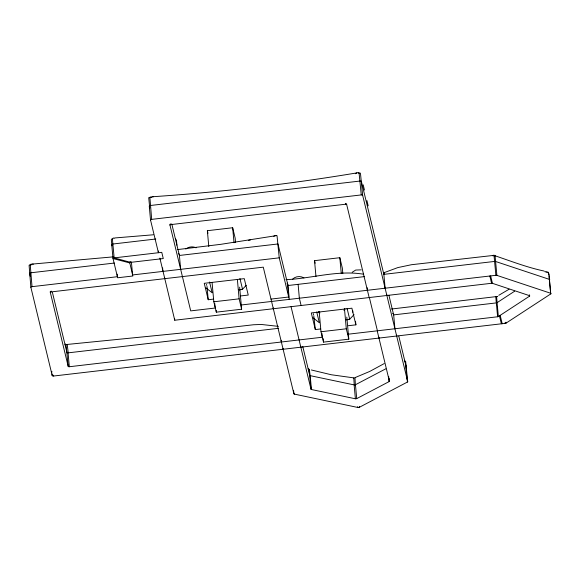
<?xml version="1.0" encoding="UTF-8"?>
<svg xmlns="http://www.w3.org/2000/svg" width="580" height="580" viewBox="0 0 580 580"><rect width="100%" height="100%" fill="white"/><g stroke="black" fill="none" stroke-linecap="round" stroke-linejoin="round"><path stroke-width="0.87" d="M353.829 378.109A17.306 1.102 83.1 0 0 353.793 377.979L354.228 384.924A1.022 0.428 -5.2 0 0 355.366 384.794L354.989 377.841M493 256.019L493.167 255.715A15.298 3.69 -88.7 0 1 493.421 255.309L493.913 255.164A1.747 0.42 -88.7 0 1 494.029 255.512L495.885 275.304A1.276 0.529 -5.2 0 1 496.9 275.377L550.616 293.241A1.276 0.529 -5.2 0 1 550.761 293.922L506.13 323.075A1.276 0.529 -5.2 0 1 505.224 323.357L53.621 376.028A1.276 0.529 -5.2 0 1 52.229 375.659L30.878 287.339L29.109 265.56A2.32 1.588 59.4 0 1 29.37 265.002L31.617 264.697A21.996 15.08 59.4 0 1 31.922 264.763M388.904 295.249L393.653 314.882L496.277 302.912L495.82 297.004A1.74 0.594 75.3 0 1 495.907 296.634L496.763 296.735M343.882 310.257L345.006 308.857M292.508 279.277C295.336 276.225 300.433 275.732 303.935 277.9M352.19 272.281L355.685 270.055L361.217 269.852M246.246 285.302L242.534 289.246L239.177 290.014M354.039 314.606L349.704 319.21L346.347 319.979M149.031 197.7L151.271 197.396A21.982 15.066 59.4 0 1 151.728 197.49M185.817 249.059C188.594 246.688 192.857 246.167 196.112 247.827M514.627 291.211L497.075 302.673A1.022 0.42 -5.2 0 1 496.349 302.905L497.611 316.774L377.413 330.796L369.373 297.533L491.586 283.279A1.029 0.428 -5.2 0 1 492.427 283.323L529.424 295.626A1.022 0.42 -5.2 0 1 529.533 296.17L498.336 316.549A1.022 0.42 -5.2 0 1 497.611 316.774M509.051 289.26L498.764 295.314M384.214 363.587L369.743 371.432L354.779 377.725M355.337 173.732L356.192 173.239A20.343 12.173 -75.3 0 1 357.106 172.768L358.774 172.709A2.32 1.385 -75.3 0 1 359.092 173.195L361.26 194.923A1.276 0.529 -5.2 0 1 362.652 195.293L407.697 381.633A1.276 0.529 -5.2 0 1 407.363 382.075L359.426 407.254A1.276 0.529 -5.2 0 1 357.773 407.457L294.437 394.132A1.276 0.529 -5.2 0 1 293.886 393.784L263.276 267.162L51.236 291.899A1.022 0.42 -5.2 0 0 50.322 292.429L68.208 366.437A1.022 0.42 -5.2 0 0 69.325 366.734L322.451 337.212M273.738 236.306L274.115 236.089A20.474 12.347 -75.1 0 1 275.043 235.618L276.74 235.567A2.335 1.406 -75.1 0 1 277.066 236.053L279.234 257.839L289.282 299.389L288.021 285.519L277.972 243.963L179.401 255.461L171.789 223.981M385.838 368.786L355.453 384.743L356.714 398.62A1.022 0.42 -5.2 0 1 355.395 398.779L311.445 389.528A1.022 0.42 -5.2 0 1 311.003 389.252L291.044 306.668M356.714 398.62L389.122 381.596A1.022 0.42 -5.2 0 0 389.39 381.241L389.151 378.646M65.293 344.527L66.975 344.469A2.327 1.399 -75.2 0 1 67.302 344.955L68.208 352.843L278.342 328.331M358.462 173.101L360.158 173.043A2.327 1.406 -74.9 0 1 360.485 173.529L362.652 195.293M383.851 272.76L397.815 267.59L411.423 264.726L493.341 255.432M248.537 240.345L250.437 239.96M356.816 172.905C289.108 184.165 220.864 192.139 152.381 196.75L150.169 197.04A2.32 1.573 60 0 0 149.901 197.591L151.677 219.37A1.276 0.529 -5.2 0 0 150.532 220.037L158.434 252.72L158.275 250.988M276.74 235.567L220.864 244.318L177.415 249.603M65.004 344.665L179.959 333.195L253.387 324.771L261.232 324.452L278.407 326.366M151.677 219.37L361.26 194.923M215.615 307.98L190.711 310.887L169.976 225.127A1.022 0.42 -5.2 0 1 170.89 224.598L345.557 204.225A1.022 0.42 -5.2 0 1 346.666 204.523L369.163 297.562L174.754 320.232L159.862 258.078M208.8 246.573L207.357 230.702L232.66 227.744L235.168 238.126L235.567 242.534M155.788 239.011L112.89 244.013A1.276 0.529 -5.2 0 0 111.751 244.68L113.013 258.557L117.66 277.769L132.842 276L129.601 262.037M114.151 257.89L161.762 252.336L163.27 258.557L130.587 262.37L114.151 257.89L112.455 239.438L113.165 238.083A5.749 3.886 60.1 0 1 114.035 238.105L114.637 238.206M114.362 263.044L30.755 272.796A1.269 0.529 -5.2 0 0 29.616 273.463L30.377 276.617M30.878 287.339A1.276 0.529 -5.2 0 1 32.016 286.672L117.406 276.711L117.167 274.108M279.234 257.839L132.588 274.942L131.399 261.935M315.969 276.537L314.527 260.659L339.829 257.708L342.338 268.09L342.824 273.376M238.96 289.666L242.534 289.246L239.924 278.458M364.436 276.609L288.021 285.519M240.736 295.938L248.247 295.06L244.274 278.646L204.254 283.315L208.22 299.73L213.222 299.142M213.824 301.781L239.127 298.83L241.635 309.205L216.333 312.163L213.824 301.781L212.062 282.38M270.998 299.084L288.709 297.018L287.448 283.142M241.352 304.978L495.885 275.304M391.449 309.031L495.907 296.641M346.137 319.623L349.704 319.21L347.094 308.415M348.297 325.728L355.91 324.844L351.886 308.197L311.3 312.932L315.324 329.57L320.399 328.983M320.994 331.745L346.303 328.795L348.812 339.169L323.502 342.12L320.994 331.745L319.152 311.46M348.058 334.218L377.203 330.825L389.39 381.241M285.947 279.669C311.837 278.516 337.792 269.83 363.689 274.246M150.532 220.037L149.27 206.161A1.269 0.529 -5.2 0 1 150.409 205.494L359.999 181.047A1.269 0.529 -5.2 0 1 361.383 181.424L383.858 274.355L494.624 261.428A1.262 0.522 -5.2 0 1 495.639 261.5L549.354 279.371A1.269 0.529 -5.2 0 1 549.492 280.046L550.761 293.922M32.727 264.045L113.231 256.868M153.381 234.784L115.028 237.938M546.026 272.296L546.404 272.296M308.161 369.068L309.067 369.337A1.74 1.457 -50.9 0 1 309.394 369.736L310.133 375.644A1.022 0.42 -5.2 0 1 309.742 375.383L302.716 346.318M353.626 377.855L331.318 374.752L311.358 369.975M392.646 313.33L393.639 314.462L394.915 328.751M544.047 271.019C527.155 267.489 510.059 260.804 494.327 255.533A16.501 4.133 -88.4 0 0 494.189 255.758M65.322 344.02L65.714 344.208A2.32 1.406 -74.8 0 1 66.04 344.694M308.255 368.8L308.669 368.996A1.747 1.464 -50.1 0 1 308.995 369.402L311.003 389.252M178.335 253.598L178.691 253.764A1.399 1.262 -12.9 0 1 178.959 253.996A2.588 2.335 -13.2 0 1 179.379 255.461M175.406 238.858L176.443 240.185L176.915 245.173M404.637 360.854L405.333 361.282A1.747 1.53 28.5 0 1 405.681 361.768M547.737 272.527L548.238 272.817A1.965 1.791 -9.6 0 1 548.644 273.318L549.108 275.522M404.572 361.434L405.007 361.746A1.74 1.522 29.5 0 1 405.355 362.232L407.203 380.342M318.507 311.866L319.957 312.91M313.135 317.855L319.341 322.748L316.731 311.96M205.965 287.897L212.171 292.791L209.561 281.996M548.506 272.644L548.97 274.848M405.688 361.768L407.697 381.633M66.04 344.694L68.208 366.437M490.637 275.913L492.427 283.323M500.17 315.353L502.193 323.712M489.825 276.007L491.586 283.279M499.452 315.825L501.381 323.807M398.786 336.125L406.435 367.763A1.262 0.522 -5.2 0 1 406.101 368.199M314.527 260.659L315.157 263.255M313.28 313.693L313.526 314.73M313.78 315.774L315.324 329.57M301.107 305.493L299.352 298.221L298.12 284.345M207.357 230.702L207.981 233.29M206.516 284.381L206.763 285.411M149.763 208.206L148.763 198.251A2.32 1.588 59.4 0 1 149.031 197.7M112.027 245.811L111.302 239.874L112.034 238.743A6.916 4.749 59.3 0 1 112.215 238.713M52.417 292.443L66.947 352.553A1.037 0.428 -5.2 0 0 68.063 352.857L69.325 366.734M363.211 184.824L364.45 190.073M366.93 200.579L368.169 205.827M384.141 273.818L384.243 274.26M355.533 321.298L355.91 324.844M352.669 310.438L352.857 312.207M345.477 203.355L345.557 204.225M550.616 293.241L549.021 275.696M529.344 294.763L529.533 296.17M506.05 322.204L506.13 323.075M505.144 322.487L505.224 323.357M496.9 275.377L495.045 255.613A1.74 0.435 -88.4 0 0 494.928 255.265M498.336 316.549L496.589 296.815A1.733 0.609 75 0 1 496.676 296.445L497.408 296.452A15.218 5.314 75 0 1 497.734 296.677M407.283 381.205L407.363 382.075M396.589 335.153L396.669 336.016M386.795 294.625L386.875 295.495M383.858 274.355L385.12 288.231M388.651 376.391L389.122 381.596M378.878 337.219L378.958 338.082M367.162 287.68L367.401 290.283M346.586 203.652L346.666 204.523M359.346 406.384L359.426 407.254M357.693 406.587L357.773 407.457M355.395 398.779L354.133 384.902L310.184 375.659L311.445 389.528M346.804 317.122L348.812 339.169M339.829 257.708L341.279 273.586M344.455 308.509L346.303 328.795M323.183 338.597L323.502 342.12M321.929 333.406L322.248 336.937M300.759 346.332L300.839 347.195M294.357 393.262L294.437 394.132M293.574 390.318L293.886 393.784M283.047 348.392L283.127 349.262M281.213 340.264L281.373 341.997M273.252 307.864L273.325 308.734M239.634 287.158L241.635 309.205M232.66 227.744L234.023 242.737M237.365 279.43L239.127 298.83M216.173 310.394L216.333 312.163M214.76 303.442L215.079 306.972M207.009 286.433L208.22 299.73M179.401 255.461L180.663 269.33M169.897 224.264L169.976 225.127M174.594 318.493L174.754 320.232M164.626 277.798L164.706 278.661M162.632 267.931L162.712 268.801M162.791 269.664L162.951 271.396M130.507 261.5L130.587 262.37A1.015 0.42 -5.2 0 0 129.681 262.907L113.013 258.557A1.312 0.544 -5.2 0 1 114.195 257.868M51.156 291.029L51.236 291.899M50.242 291.566L50.322 292.429M53.541 375.166L53.621 376.028M51.837 371.323L51.91 372.193M52.069 373.926L52.229 375.659M32.016 286.672L30.247 264.886A2.32 1.573 59.9 0 1 30.508 264.328L32.378 263.98A20.358 13.804 59.9 0 1 33.335 264.175M170.81 223.728L170.89 224.598M383.844 274.246L383.75 272.636A7.678 0.5 85.2 0 0 383.793 272.716M549.499 280.053L549.159 276.327M286.926 283.765A1.725 1.552 -24.7 0 1 287.948 285.512M152.381 196.75A21.996 14.906 60 0 1 153.135 196.924M383.829 272.498A14.601 0.935 84.7 0 1 384.076 273.281M544.671 271.723A17.248 15.675 -12.8 0 1 545.896 271.643L548.1 272.15A1.965 1.783 -12.8 0 1 548.499 272.644"/></g></svg>
